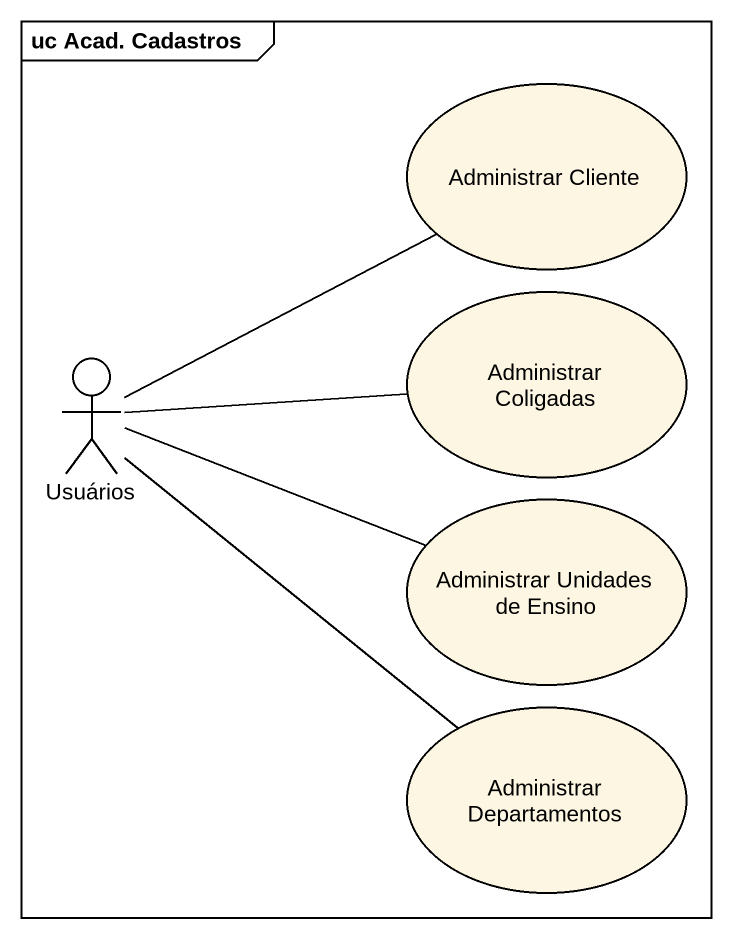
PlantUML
@startuml
mainframe uc Acad. Cadastros
usecase "Administrar Cliente" as Administrar_Cliente
usecase "Administrar Coligadas" as Administrar_Coligadas
actor Usuários
usecase "Administrar Unidades de Ensino" as Administrar_Unidades_de
usecase "Administrar Departamentos" as Administrar_Departamentos
Usuários -up- Administrar_Cliente
Usuários -right- Administrar_Coligadas
Usuários -right- Administrar_Unidades_de
Usuários -- Administrar_Departamentos
@enduml
